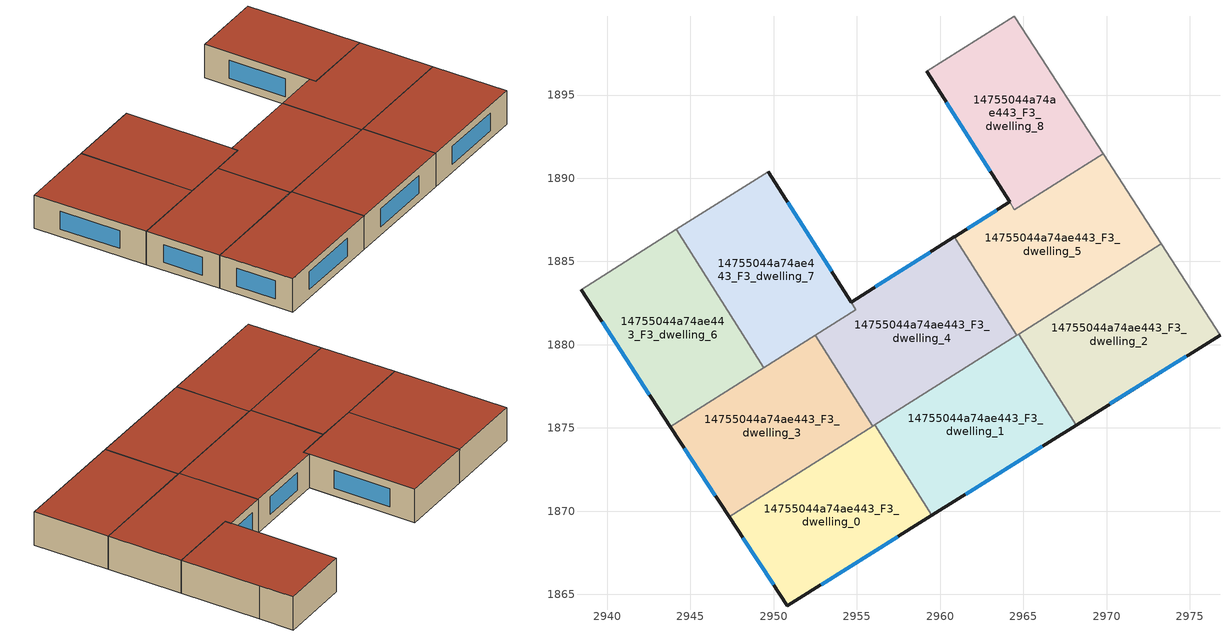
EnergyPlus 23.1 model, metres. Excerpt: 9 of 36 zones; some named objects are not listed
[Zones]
14755044a74ae443_F3_dwelling_0
 floor to 14755044a74ae443_F2_dwelling_0 (EU_floor_Construction): 2956.06,1875.18 2959.5,1869.74 2950.81,1864.31 2947.32,1869.66 z9
 wall outside (EU_wall_Construction): 2947.32,1869.66 2950.81,1864.31 2959.5,1869.74 z9:12
 wall to 14755044a74ae443_F3_dwelling_1 (EU_wall_Construction): 2959.5,1869.74 2956.06,1875.18 z9:12
 wall to 14755044a74ae443_F3_dwelling_3 (EU_wall_Construction): 2955.94,1875.1 2947.32,1869.66 z9:12
 wall to 14755044a74ae443_F3_dwelling_4 (EU_wall_Construction): 2956.06,1875.18 2955.94,1875.1 z9:12
 window (EU_Window_Construction): 2952.85,1865.58 2957.46,1868.47 / 2948.14,1868.4 2949.99,1865.56 z9.7:11.3
 roof outside (EU_roof_Construction): 2959.5,1869.74 2956.06,1875.18 2947.32,1869.66 2950.81,1864.31 z12
14755044a74ae443_F3_dwelling_1
 floor to 14755044a74ae443_F2_dwelling_1 (EU_floor_Construction): 2964.72,1880.64 2968.17,1875.17 2959.5,1869.74 2956.06,1875.18 z9
 wall outside (EU_wall_Construction): 2959.5,1869.74 2968.17,1875.17 z9:12
 wall to 14755044a74ae443_F3_dwelling_2 (EU_wall_Construction): 2968.17,1875.17 2964.72,1880.64 z9:12
 wall to 14755044a74ae443_F3_dwelling_4 (EU_wall_Construction): 2964.6,1880.57 2956.06,1875.18 z9:12
 wall to 14755044a74ae443_F3_dwelling_5 (EU_wall_Construction): 2964.72,1880.64 2964.6,1880.57 z9:12
 window (EU_Window_Construction): 2961.53,1871.02 2966.13,1873.9 z9.7:11.3
 roof outside (EU_roof_Construction): 2968.17,1875.17 2964.72,1880.64 2956.06,1875.18 2959.5,1869.74 z12
14755044a74ae443_F3_dwelling_2
 floor to 14755044a74ae443_F2_dwelling_2 (EU_floor_Construction): 2973.28,1886.05 2976.82,1880.58 2968.17,1875.17 2964.72,1880.64 z9
 wall outside (EU_wall_Construction): 2968.17,1875.17 2976.82,1880.58 z9:12
 wall adiabatic (EU_wall_Construction): 2976.82,1880.58 2973.28,1886.05 z9:12
 wall to 14755044a74ae443_F3_dwelling_5 (EU_wall_Construction): 2973.28,1886.05 2964.72,1880.64 z9:12
 window (EU_Window_Construction): 2970.2,1876.44 2974.78,1879.31 z9.7:11.3
 roof outside (EU_roof_Construction): 2976.82,1880.58 2973.28,1886.05 2964.72,1880.64 2968.17,1875.17 z12
14755044a74ae443_F3_dwelling_3
 floor to 14755044a74ae443_F2_dwelling_3 (EU_floor_Construction): 2952.5,1880.55 2955.94,1875.1 2947.32,1869.66 2943.8,1875.06 z9
 wall outside (EU_wall_Construction): 2943.8,1875.06 2947.32,1869.66 z9:12
 wall to 14755044a74ae443_F3_dwelling_4 (EU_wall_Construction): 2955.94,1875.1 2952.5,1880.55 z9:12
 wall to 14755044a74ae443_F3_dwelling_6 (EU_wall_Construction): 2949.41,1878.6 2943.8,1875.06 z9:12
 wall to 14755044a74ae443_F3_dwelling_7 (EU_wall_Construction): 2952.5,1880.55 2949.41,1878.6 z9:12
 window (EU_Window_Construction): 2944.62,1873.79 2946.49,1870.93 z9.7:11.3
 roof outside (EU_roof_Construction): 2955.94,1875.1 2952.5,1880.55 2943.8,1875.06 2947.32,1869.66 z12
14755044a74ae443_F3_dwelling_4
 floor to 14755044a74ae443_F2_dwelling_4 (EU_floor_Construction): 2961.16,1886.01 2964.6,1880.57 2955.94,1875.1 2952.5,1880.55 2954.94,1882.1 2954.65,1882.56 2960.86,1886.48 z9
 wall outside (EU_wall_Construction): 2960.86,1886.48 2954.65,1882.56 z9:12
 wall to 14755044a74ae443_F3_dwelling_7 (EU_wall_Construction): 2954.65,1882.56 2954.94,1882.1 2952.5,1880.55 z9:12
 wall to 14755044a74ae443_F3_dwelling_5 (EU_wall_Construction): 2964.6,1880.57 2961.16,1886.01 2960.86,1886.48 z9:12
 window (EU_Window_Construction): 2959.4,1885.56 2956.11,1883.48 z9.7:11.3
 roof outside (EU_roof_Construction): 2964.6,1880.57 2961.16,1886.01 2960.86,1886.48 2954.65,1882.56 2954.94,1882.1 2952.5,1880.55 2955.94,1875.1 z12
14755044a74ae443_F3_dwelling_5
 floor to 14755044a74ae443_F2_dwelling_5 (EU_floor_Construction): 2969.79,1891.47 2973.28,1886.05 2964.6,1880.57 2960.86,1886.49 2964.17,1888.58 2964.47,1888.11 z9
 wall outside (EU_wall_Construction): 2964.17,1888.58 2960.86,1886.49 z9:12
 wall to 14755044a74ae443_F3_dwelling_8 (EU_wall_Construction): 2969.79,1891.47 2964.47,1888.11 2964.17,1888.58 z9:12
 wall adiabatic (EU_wall_Construction): 2973.28,1886.05 2969.79,1891.47 z9:12
 window (EU_Window_Construction): 2963.4,1888.08 2961.64,1886.98 z9.7:11.3
 roof outside (EU_roof_Construction): 2973.28,1886.05 2969.79,1891.47 2964.47,1888.11 2964.17,1888.58 2960.86,1886.49 2964.6,1880.57 z12
14755044a74ae443_F3_dwelling_6
 floor to 14755044a74ae443_F2_dwelling_6 (EU_floor_Construction): 2944.16,1886.92 2949.41,1878.6 2943.8,1875.06 2938.42,1883.3 z9
 wall outside (EU_wall_Construction): 2938.42,1883.3 2943.8,1875.06 z9:12
 wall to 14755044a74ae443_F3_dwelling_7 (EU_wall_Construction): 2949.41,1878.6 2944.16,1886.92 z9:12
 wall adiabatic (EU_wall_Construction): 2944.16,1886.92 2938.42,1883.3 z9:12
 window (EU_Window_Construction): 2939.69,1881.37 2942.54,1877 z9.7:11.3
 roof outside (EU_roof_Construction): 2949.41,1878.6 2944.16,1886.92 2938.42,1883.3 2943.8,1875.06 z12
14755044a74ae443_F3_dwelling_7
 floor to 14755044a74ae443_F2_dwelling_7 (EU_floor_Construction): 2949.67,1890.4 2954.94,1882.1 2949.41,1878.6 2944.16,1886.92 z9
 wall outside (EU_wall_Construction): 2954.65,1882.56 2949.67,1890.4 z9:12
 wall adiabatic (EU_wall_Construction): 2949.67,1890.4 2944.16,1886.92 z9:12
 window (EU_Window_Construction): 2953.48,1884.4 2950.84,1888.56 z9.7:11.3
 roof outside (EU_roof_Construction): 2954.94,1882.1 2949.67,1890.4 2944.16,1886.92 2949.41,1878.6 z12
14755044a74ae443_F3_dwelling_8
 floor to 14755044a74ae443_F2_dwelling_8 (EU_floor_Construction): 2966.07,1897.25 2969.79,1891.47 2964.47,1888.11 2959.2,1896.42 2964.46,1899.74 z9
 wall outside (EU_wall_Construction): 2959.2,1896.42 2964.17,1888.57 z9:12
 wall adiabatic (EU_wall_Construction): 2969.79,1891.47 2966.07,1897.25 2964.46,1899.74 2959.2,1896.42 z9:12
 window (EU_Window_Construction): 2960.36,1894.57 2963,1890.42 z9.7:11.3
 roof outside (EU_roof_Construction): 2969.79,1891.47 2966.07,1897.25 2964.46,1899.74 2959.2,1896.42 2964.47,1888.11 z12
[Building]
EU S2 Campaign: North Axis=0; Terrain=City; Solar Distribution=FullExterior
[Site:Location]
Budapest.Ferenc.Liszt.Intl.AP: Latitude=47.437; Longitude=19.256; Time Zone=1; Elevation=185
[SizingPeriod:WeatherFileDays]
AnnualSizingPeriod: Begin Month=1; Begin Day of Month=1; End Month=12; End Day of Month=31; Day of Week for Start Day=Monday; Use Weather File Daylight Saving Period=No; Use Weather File Rain and Snow Indicators=No
[MATERIAL]
EU_InternalMass_Material: Roughness=MediumRough; Thickness=0.1; Conductivity=1; Density=1800; Specific Heat=900; Thermal Absorptance=0.9; Solar Absorptance=0.7; Visible Absorptance=0.7
[MATERIAL:NOMASS] Roughness=MediumRough; Thermal Absorptance=0.9; Solar Absorptance=0.7; Visible Absorptance=0.7
Name | Thermal Resistance
EU_wall_NoMass | 0.832559
EU_roof_NoMass | 1.39638
EU_floor_NoMass | 0.872794
[WINDOWMATERIAL:SIMPLEGLAZINGSYSTEM]
EU_Window_SimpleGlazing: UFactor=2.79869; Solar Heat Gain Coefficient=0.75; Visible Transmittance=0.75
[CONSTRUCTION]
EU_wall_Construction: EU_wall_NoMass
EU_roof_Construction: EU_roof_NoMass
EU_floor_Construction: EU_floor_NoMass
EU_Window_Construction: EU_Window_SimpleGlazing
EU_InternalMass_Construction: EU_InternalMass_Material
[ZONE] Type=1; Multiplier=1; Ceiling Height=autocalculate; Floor Area=autocalculate; Part of Total Floor Area=Yes
Name | Volume
14755044a74ae443_F3_dwelling_0 | 198.024
14755044a74ae443_F3_dwelling_1 | 198.027
14755044a74ae443_F3_dwelling_2 | 198.01
14755044a74ae443_F3_dwelling_3 | 198.059
14755044a74ae443_F3_dwelling_4 | 210.12
14755044a74ae443_F3_dwelling_5 | 204.514
14755044a74ae443_F3_dwelling_6 | 198.005
14755044a74ae443_F3_dwelling_7 | 192.725
14755044a74ae443_F3_dwelling_8 | 184.759
[INTERNALMASS] Construction=EU_InternalMass_Construction
Name | Zone or ZoneList | Surface Area
14755044a74ae443_F3_dwelling_0_EU_InternalMass | 14755044a74ae443_F3_dwelling_0 | 66.0079
14755044a74ae443_F3_dwelling_1_EU_InternalMass | 14755044a74ae443_F3_dwelling_1 | 66.009
14755044a74ae443_F3_dwelling_2_EU_InternalMass | 14755044a74ae443_F3_dwelling_2 | 66.0033
14755044a74ae443_F3_dwelling_3_EU_InternalMass | 14755044a74ae443_F3_dwelling_3 | 66.0198
14755044a74ae443_F3_dwelling_4_EU_InternalMass | 14755044a74ae443_F3_dwelling_4 | 70.039
14755044a74ae443_F3_dwelling_5_EU_InternalMass | 14755044a74ae443_F3_dwelling_5 | 68.1773
14755044a74ae443_F3_dwelling_6_EU_InternalMass | 14755044a74ae443_F3_dwelling_6 | 66.0018
14755044a74ae443_F3_dwelling_7_EU_InternalMass | 14755044a74ae443_F3_dwelling_7 | 64.2374
14755044a74ae443_F3_dwelling_8_EU_InternalMass | 14755044a74ae443_F3_dwelling_8 | 61.5865
[OTHEREQUIPMENT] Fuel Type=Electricity; Design Level Calculation Method=Watts/Area; Power per Zone Floor Area=1; Fraction Latent=0; Fraction Radiant=0; Fraction Lost=0; Carbon Dioxide Generation Rate=0; EndUse Subcategory=EU_Step8_InternalGains
Name | Zone or ZoneList or Space or SpaceList | Schedule
EU_Step8_InternalGain_14755044a74ae443_F3_dwelling_0_f000 | 14755044a74ae443_F3_dwelling_0 | EU_Step8_GainSchedule_14755044a74ae443_F3_dwelling_0_f000
EU_Step8_InternalGain_14755044a74ae443_F3_dwelling_1_f000 | 14755044a74ae443_F3_dwelling_1 | EU_Step8_GainSchedule_14755044a74ae443_F3_dwelling_1_f000
EU_Step8_InternalGain_14755044a74ae443_F3_dwelling_2_f000 | 14755044a74ae443_F3_dwelling_2 | EU_Step8_GainSchedule_14755044a74ae443_F3_dwelling_2_f000
EU_Step8_InternalGain_14755044a74ae443_F3_dwelling_3_f000 | 14755044a74ae443_F3_dwelling_3 | EU_Step8_GainSchedule_14755044a74ae443_F3_dwelling_3_f000
EU_Step8_InternalGain_14755044a74ae443_F3_dwelling_4_f000 | 14755044a74ae443_F3_dwelling_4 | EU_Step8_GainSchedule_14755044a74ae443_F3_dwelling_4_f000
EU_Step8_InternalGain_14755044a74ae443_F3_dwelling_5_f000 | 14755044a74ae443_F3_dwelling_5 | EU_Step8_GainSchedule_14755044a74ae443_F3_dwelling_5_f000
EU_Step8_InternalGain_14755044a74ae443_F3_dwelling_6_f000 | 14755044a74ae443_F3_dwelling_6 | EU_Step8_GainSchedule_14755044a74ae443_F3_dwelling_6_f000
EU_Step8_InternalGain_14755044a74ae443_F3_dwelling_7_f000 | 14755044a74ae443_F3_dwelling_7 | EU_Step8_GainSchedule_14755044a74ae443_F3_dwelling_7_f000
EU_Step8_InternalGain_14755044a74ae443_F3_dwelling_8_f000 | 14755044a74ae443_F3_dwelling_8 | EU_Step8_GainSchedule_14755044a74ae443_F3_dwelling_8_f000
[ZONEVENTILATION:DESIGNFLOWRATE] Schedule=EU_AlwaysOn; Design Flow Rate Calculation Method=AirChanges/Hour; Air Changes per Hour=0.475469; Ventilation Type=Natural; Fan Pressure Rise=0; Fan Total Efficiency=1; Constant Term Coefficient=1; Temperature Term Coefficient=0; Velocity Term Coefficient=0; Velocity Squared Term Coefficient=0; Minimum Indoor Temperature=-100; Maximum Indoor Temperature=100; Delta Temperature=-100; Minimum Outdoor Temperature=-100; Maximum Outdoor Temperature=100; Maximum Wind Speed=40
Name | Zone or ZoneList or Space or SpaceList
EU_ConstantAir_14755044a74ae443_F3_dwelling_0 | 14755044a74ae443_F3_dwelling_0
EU_ConstantAir_14755044a74ae443_F3_dwelling_1 | 14755044a74ae443_F3_dwelling_1
EU_ConstantAir_14755044a74ae443_F3_dwelling_2 | 14755044a74ae443_F3_dwelling_2
EU_ConstantAir_14755044a74ae443_F3_dwelling_3 | 14755044a74ae443_F3_dwelling_3
EU_ConstantAir_14755044a74ae443_F3_dwelling_4 | 14755044a74ae443_F3_dwelling_4
EU_ConstantAir_14755044a74ae443_F3_dwelling_5 | 14755044a74ae443_F3_dwelling_5
EU_ConstantAir_14755044a74ae443_F3_dwelling_6 | 14755044a74ae443_F3_dwelling_6
EU_ConstantAir_14755044a74ae443_F3_dwelling_7 | 14755044a74ae443_F3_dwelling_7
EU_ConstantAir_14755044a74ae443_F3_dwelling_8 | 14755044a74ae443_F3_dwelling_8
[HVACTEMPLATE:ZONE:IDEALLOADSAIRSYSTEM] System Availability Schedule=EU_AlwaysOn; Maximum Heating Supply Air Temperature=50; Minimum Cooling Supply Air Temperature=13; Maximum Heating Supply Air Humidity Ratio=0.0156; Minimum Cooling Supply Air Humidity Ratio=0.0077; Heating Limit=NoLimit; Cooling Limit=NoLimit; Heating Availability Schedule=EU_AlwaysOn; Cooling Availability Schedule=EU_CoolingOff; Dehumidification Control Type=ConstantSensibleHeatRatio; Cooling Sensible Heat Ratio=0.7; Dehumidification Setpoint=60; Humidification Control Type=None; Humidification Setpoint=30; Outdoor Air Method=None; Outdoor Air Flow Rate per Person=0.00944; Outdoor Air Flow Rate per Zone Floor Area=0; Outdoor Air Flow Rate per Zone=0; Demand Controlled Ventilation Type=None; Outdoor Air Economizer Type=NoEconomizer; Heat Recovery Type=None; Sensible Heat Recovery Effectiveness=0.7; Latent Heat Recovery Effectiveness=0.65
Name | Template Thermostat
14755044a74ae443_F3_dwelling_0 | EU_HeatOnly_14755044a74ae443_F3_dwelling_0
14755044a74ae443_F3_dwelling_1 | EU_HeatOnly_14755044a74ae443_F3_dwelling_1
14755044a74ae443_F3_dwelling_2 | EU_HeatOnly_14755044a74ae443_F3_dwelling_2
14755044a74ae443_F3_dwelling_3 | EU_HeatOnly_14755044a74ae443_F3_dwelling_3
14755044a74ae443_F3_dwelling_4 | EU_HeatOnly_14755044a74ae443_F3_dwelling_4
14755044a74ae443_F3_dwelling_5 | EU_HeatOnly_14755044a74ae443_F3_dwelling_5
14755044a74ae443_F3_dwelling_6 | EU_HeatOnly_14755044a74ae443_F3_dwelling_6
14755044a74ae443_F3_dwelling_7 | EU_HeatOnly_14755044a74ae443_F3_dwelling_7
14755044a74ae443_F3_dwelling_8 | EU_HeatOnly_14755044a74ae443_F3_dwelling_8
[SIZING:ZONE] Zone Cooling Design Supply Air Temperature Input Method=SupplyAirTemperature; Zone Cooling Design Supply Air Temperature=13; Zone Heating Design Supply Air Temperature Input Method=SupplyAirTemperature; Zone Heating Design Supply Air Temperature=50; Zone Cooling Design Supply Air Humidity Ratio=0.008; Zone Heating Design Supply Air Humidity Ratio=0.008; Cooling Design Air Flow Method=DesignDay; Cooling Design Air Flow Rate=0; Cooling Minimum Air Flow per Zone Floor Area=0.000762; Cooling Minimum Air Flow=0; Cooling Minimum Air Flow Fraction=0.2; Heating Design Air Flow Method=DesignDay; Heating Design Air Flow Rate=0; Heating Maximum Air Flow per Zone Floor Area=0.002032; Heating Maximum Air Flow=0.141576; Heating Maximum Air Flow Fraction=0.3; Account for Dedicated Outdoor Air System=No; Dedicated Outdoor Air System Control Strategy=NeutralSupplyAir; Dedicated Outdoor Air Low Setpoint Temperature for Design=autosize; Dedicated Outdoor Air High Setpoint Temperature for Design=autosize; Zone Load Sizing Method=Sensible Load Only No Latent Load; Zone Latent Cooling Design Supply Air Humidity Ratio Input Method=HumidityRatioDifference; Zone Cooling Design Supply Air Humidity Ratio Difference=0.005; Zone Latent Heating Design Supply Air Humidity Ratio Input Method=HumidityRatioDifference; Zone Humidification Design Supply Air Humidity Ratio Difference=0.005
14755044a74ae443_F3_dwelling_0; 14755044a74ae443_F3_dwelling_1; 14755044a74ae443_F3_dwelling_2; 14755044a74ae443_F3_dwelling_3; 14755044a74ae443_F3_dwelling_4; 14755044a74ae443_F3_dwelling_5; 14755044a74ae443_F3_dwelling_6; 14755044a74ae443_F3_dwelling_7; 14755044a74ae443_F3_dwelling_8
[SCHEDULE:CONSTANT]
Name | Hourly Value
EU_AlwaysOn | 1
EU_CoolingOff | 0
[SCHEDULE:FILE] Column Number=1; Rows to Skip at Top=0; Number of Hours of Data=8760; Column Separator=Comma; Interpolate to Timestep=No; Minutes per Item=60; Adjust Schedule for Daylight Savings=Yes
Name | File
EU_Step8_GainSchedule_14755044a74ae443_F3_dwelling_0_f000 | ../../schedules/14755044a74ae443/14755044a74ae443_F3_dwelling_0_f000_gain.csv
EU_Step8_GainSchedule_14755044a74ae443_F3_dwelling_1_f000 | ../../schedules/14755044a74ae443/14755044a74ae443_F3_dwelling_1_f000_gain.csv
EU_Step8_GainSchedule_14755044a74ae443_F3_dwelling_2_f000 | ../../schedules/14755044a74ae443/14755044a74ae443_F3_dwelling_2_f000_gain.csv
EU_Step8_GainSchedule_14755044a74ae443_F3_dwelling_3_f000 | ../../schedules/14755044a74ae443/14755044a74ae443_F3_dwelling_3_f000_gain.csv
EU_Step8_GainSchedule_14755044a74ae443_F3_dwelling_4_f000 | ../../schedules/14755044a74ae443/14755044a74ae443_F3_dwelling_4_f000_gain.csv
EU_Step8_GainSchedule_14755044a74ae443_F3_dwelling_5_f000 | ../../schedules/14755044a74ae443/14755044a74ae443_F3_dwelling_5_f000_gain.csv
EU_Step8_GainSchedule_14755044a74ae443_F3_dwelling_6_f000 | ../../schedules/14755044a74ae443/14755044a74ae443_F3_dwelling_6_f000_gain.csv
EU_Step8_GainSchedule_14755044a74ae443_F3_dwelling_7_f000 | ../../schedules/14755044a74ae443/14755044a74ae443_F3_dwelling_7_f000_gain.csv
EU_Step8_GainSchedule_14755044a74ae443_F3_dwelling_8_f000 | ../../schedules/14755044a74ae443/14755044a74ae443_F3_dwelling_8_f000_gain.csv
